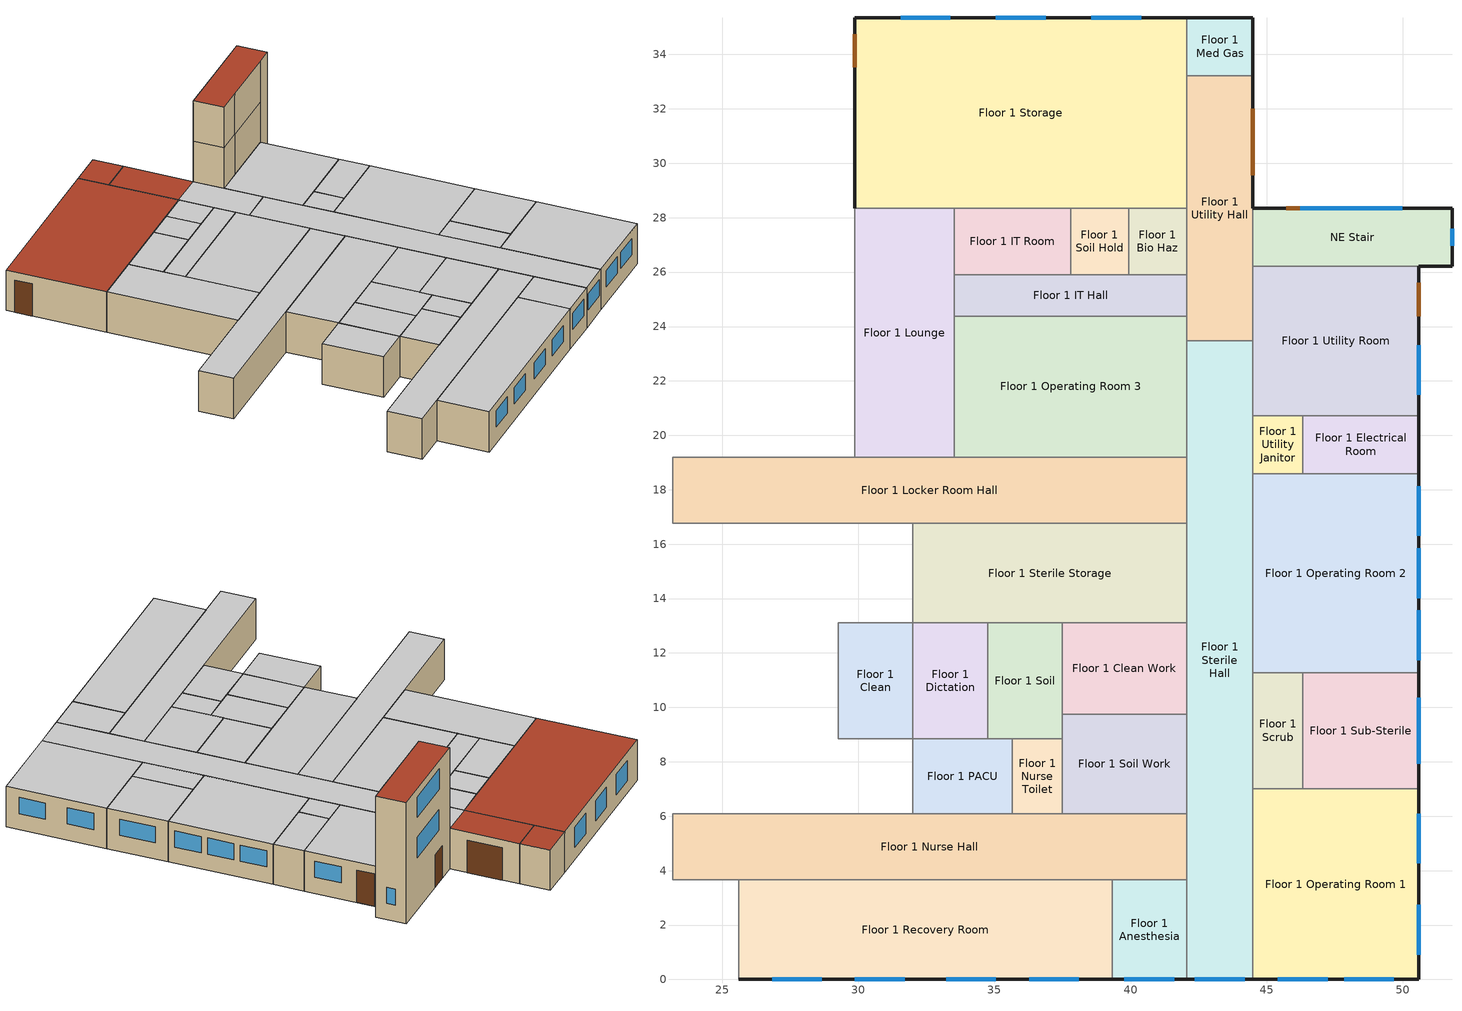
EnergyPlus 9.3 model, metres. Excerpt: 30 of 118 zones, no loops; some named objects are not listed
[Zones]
Floor 1 Sterile Storage
 floor ground (ext-slab): 42.06,16.76 42.06,13.11 32,13.11 32,16.76 z0
 wall adiabatic (int-walls): 42.06,16.76 32,16.76 32,13.11 42.06,13.11 42.06,16.76 z0:3.05
 ceiling adiabatic (INT-FLOOR-UNDERSIDE): 32,16.76 32,13.11 42.06,13.11 42.06,16.76 z3.05
Floor 1 Nurse Hall
 floor ground (ext-slab): 23.16,6.1 42.06,6.1 42.06,3.66 23.16,3.66 z0
 wall adiabatic (int-walls): 23.16,3.66 42.06,3.66 42.06,6.1 23.16,6.1 23.16,3.66 z0:3.05
 ceiling adiabatic (INT-FLOOR-UNDERSIDE): 23.16,6.1 23.16,3.66 42.06,3.66 42.06,6.1 z3.05
Floor 1 Soil Work
 floor ground (ext-slab): 42.06,9.75 42.06,6.1 37.49,6.1 37.49,9.75 z0
 wall adiabatic (int-walls): 42.06,9.75 37.49,9.75 37.49,6.1 42.06,6.1 42.06,9.75 z0:3.05
 ceiling adiabatic (INT-FLOOR-UNDERSIDE): 37.49,9.75 37.49,6.1 42.06,6.1 42.06,9.75 z3.05
Floor 1 Nurse Toilet
 floor ground (ext-slab): 35.66,6.1 35.66,8.84 37.49,8.84 37.49,6.1 z0
 wall adiabatic (int-walls): 37.49,6.1 37.49,8.84 35.66,8.84 35.66,6.1 37.49,6.1 z0:3.05
 ceiling adiabatic (INT-FLOOR-UNDERSIDE): 35.66,8.84 35.66,6.1 37.49,6.1 37.49,8.84 z3.05
NE Stair
 floor ground (ext-slab): 51.82,28.35 51.82,26.21 44.5,26.21 44.5,28.35 z0
 wall outside (Steel Frame Non-res Ext Wall): 50.6,26.21 51.82,26.21 51.82,28.35 44.5,28.35 z0:9.14
 wall to Floor 2 Exam 6 (int-walls): 44.5,28.35 44.5,26.21 z3.05:6.1
 wall to Floor 3 Mechanical (int-walls): 46.33,26.21 50.6,26.21 z6.1:9.14
 wall to Floor 2 Office Hall (int-walls): 44.5,26.21 46.33,26.21 z3.05:6.1
 wall to Floor 1 Utility Hall (int-walls): 44.5,28.35 44.5,26.21 z0:3.05
 wall to Floor 1 Utility Room (int-walls): 44.5,26.21 50.6,26.21 z0:3.05
 wall to Floor 3 Mechanical Hall (int-walls): 44.5,26.21 46.33,26.21 z6.1:9.14
 wall to Floor 2 Exam 5 (int-walls): 46.33,26.21 50.6,26.21 z3.05:6.1
 wall to Floor 3 Lounge (int-walls): 44.5,28.35 44.5,26.21 z6.1:9.14
 window (Window Non-res Fixed): 49.99,28.35 46.33,28.35 z3.96:5.49; 51.82,26.97 51.82,27.58 z1.22:2.44; 49.99,28.35 46.24,28.35 z7.01:8.53
 door (Swinging Door Non-res): 46.94,28.35 45.72,28.35 z0:2.44
 roof outside (IEAD Non-res Roof): 51.82,26.21 51.82,28.35 44.5,28.35 44.5,26.21 z9.14
Floor 1 Operating Room 2
 floor ground (ext-slab): 50.6,18.59 50.6,11.28 44.5,11.28 44.5,18.59 z0
 wall outside (Steel Frame Non-res Ext Wall): 50.6,11.28 50.6,18.59 z0:3.05
 wall adiabatic (int-walls): 50.6,18.59 44.5,18.59 44.5,11.28 50.6,11.28 z0:3.05
 window (Window Non-res Fixed): 50.6,16.31 50.6,18.14 / 50.6,11.73 50.6,13.56 / 50.6,14.02 50.6,15.85 z1.22:2.44
 ceiling adiabatic (INT-FLOOR-UNDERSIDE): 50.6,11.28 50.6,18.59 44.5,18.59 44.5,11.28 z3.05
Floor 1 Sub-Sterile
 floor ground (ext-slab): 46.33,7.01 46.33,11.28 50.6,11.28 50.6,7.01 z0
 wall outside (Steel Frame Non-res Ext Wall): 50.6,7.01 50.6,11.28 z0:3.05
 wall adiabatic (int-walls): 50.6,11.28 46.33,11.28 46.33,7.01 50.6,7.01 z0:3.05
 window (Window Non-res Fixed): 50.6,7.92 50.6,10.36 z1.22:2.44
 ceiling adiabatic (INT-FLOOR-UNDERSIDE): 46.33,11.28 46.33,7.01 50.6,7.01 50.6,11.28 z3.05
Floor 1 Lounge
 floor ground (ext-slab): 29.87,19.2 29.87,28.35 33.53,28.35 33.53,19.2 z0
 wall adiabatic (int-walls): 29.87,19.2 33.53,19.2 33.53,28.35 29.87,28.35 29.87,19.2 z0:3.05
 ceiling adiabatic (INT-FLOOR-UNDERSIDE): 33.53,28.35 29.87,28.35 29.87,19.2 33.53,19.2 z3.05
Floor 1 Storage
 floor ground (ext-slab): 29.87,35.36 42.06,35.36 42.06,28.35 29.87,28.35 z0
 wall outside (Steel Frame Non-res Ext Wall): 42.06,35.36 29.87,35.36 29.87,28.35 z0:3.05
 wall adiabatic (int-walls): 29.87,28.35 42.06,28.35 42.06,35.36 z0:3.05
 window (Window Non-res Fixed): 33.38,35.36 31.55,35.36 / 40.39,35.36 38.56,35.36 / 36.88,35.36 35.05,35.36 z0.91:2.44
 door (Swinging Door Non-res): 29.87,34.75 29.87,33.53 z0:2.44
 roof outside (IEAD Non-res Roof): 42.06,35.36 29.87,35.36 29.87,28.35 42.06,28.35 z3.05
Floor 1 Anesthesia
 floor ground (ext-slab): 42.06,3.66 42.06,0 39.32,0 39.32,3.66 z0
 wall outside (Steel Frame Non-res Ext Wall): 39.32,0 42.06,0 z0:3.05
 wall adiabatic (int-walls): 42.06,0 42.06,3.66 39.32,3.66 39.32,0 z0:3.05
 window (Window Non-res Fixed): 39.78,0 41.61,0 z1.22:2.44
 ceiling adiabatic (INT-FLOOR-UNDERSIDE): 39.32,0 42.06,0 42.06,3.66 39.32,3.66 z3.05
Floor 1 Scrub
 floor ground (ext-slab): 46.33,7.01 44.5,7.01 44.5,11.28 46.33,11.28 z0
 wall adiabatic (int-walls): 44.5,11.28 44.5,7.01 46.33,7.01 46.33,11.28 44.5,11.28 z0:3.05
 ceiling adiabatic (INT-FLOOR-UNDERSIDE): 44.5,7.01 46.33,7.01 46.33,11.28 44.5,11.28 z3.05
Floor 1 Utility Hall
 floor ground (ext-slab): 44.5,23.47 42.06,23.47 42.06,33.22 44.5,33.22 z0
 wall outside (Steel Frame Non-res Ext Wall): 44.5,28.35 44.5,33.22 z0:3.05
 wall adiabatic (int-walls): 44.5,33.22 42.06,33.22 42.06,23.47 44.5,23.47 44.5,26.21 z0:3.05
 door (Swinging Door Non-res): 44.5,29.57 44.5,32 z0:2.44
 ceiling adiabatic (INT-FLOOR-UNDERSIDE): 44.5,28.35 42.06,28.35 42.06,23.47 44.5,23.47 z3.05
 roof outside (IEAD Non-res Roof): 42.06,33.22 42.06,28.35 44.5,28.35 44.5,33.22 z3.05
Floor 1 Utility Room
 floor ground (ext-slab): 44.5,20.73 44.5,26.21 50.6,26.21 50.6,20.73 z0
 wall outside (Steel Frame Non-res Ext Wall): 50.6,20.73 50.6,26.21 z0:3.05
 wall adiabatic (int-walls): 44.5,26.21 44.5,23.47 44.5,20.73 50.6,20.73 z0:3.05
 window (Window Non-res Fixed): 50.6,21.49 50.6,23.32 z1.22:2.44
 door (Swinging Door Non-res): 50.6,24.38 50.6,25.6 z0:2.44
 ceiling adiabatic (INT-FLOOR-UNDERSIDE): 44.5,20.73 50.6,20.73 50.6,26.21 44.5,26.21 z3.05
Floor 1 Recovery Room
 floor ground (ext-slab): 39.32,0 25.6,0 25.6,3.66 39.32,3.66 z0
 wall outside (Steel Frame Non-res Ext Wall): 25.6,0 39.32,0 z0:3.05
 wall adiabatic (int-walls): 39.32,0 39.32,3.66 25.6,3.66 25.6,0 z0:3.05
 window (Window Non-res Fixed): 36.27,0 38.1,0 / 26.82,0 28.65,0 / 29.87,0 31.7,0 / 33.22,0 35.05,0 z1.22:2.44
 ceiling adiabatic (INT-FLOOR-UNDERSIDE): 25.6,0 39.32,0 39.32,3.66 25.6,3.66 z3.05
Floor 1 Operating Room 3
 floor ground (ext-slab): 42.06,24.38 42.06,19.2 33.53,19.2 33.53,24.38 z0
 wall adiabatic (int-walls): 42.06,19.2 42.06,23.47 42.06,24.38 33.53,24.38 33.53,19.2 42.06,19.2 z0:3.05
 ceiling adiabatic (INT-FLOOR-UNDERSIDE): 33.53,24.38 33.53,19.2 42.06,19.2 42.06,24.38 z3.05
Floor 1 PACU
 floor ground (ext-slab): 32,6.1 32,8.84 35.66,8.84 35.66,6.1 z0
 wall adiabatic (int-walls): 35.66,8.84 32,8.84 32,6.1 35.66,6.1 35.66,8.84 z0:3.05
 ceiling adiabatic (INT-FLOOR-UNDERSIDE): 32,8.84 32,6.1 35.66,6.1 35.66,8.84 z3.05
Floor 1 IT Room
 floor ground (ext-slab): 37.8,25.91 33.53,25.91 33.53,28.35 37.8,28.35 z0
 wall adiabatic (int-walls): 33.53,25.91 37.8,25.91 37.8,28.35 33.53,28.35 33.53,25.91 z0:3.05
 ceiling adiabatic (INT-FLOOR-UNDERSIDE): 33.53,25.91 37.8,25.91 37.8,28.35 33.53,28.35 z3.05
Floor 1 Electrical Room
 floor ground (ext-slab): 50.6,20.73 50.6,18.59 46.33,18.59 46.33,20.73 z0
 wall outside (Steel Frame Non-res Ext Wall): 50.6,18.59 50.6,20.73 z0:3.05
 wall adiabatic (int-walls): 50.6,20.73 46.33,20.73 46.33,18.59 50.6,18.59 z0:3.05
 ceiling adiabatic (INT-FLOOR-UNDERSIDE): 50.6,18.59 50.6,20.73 46.33,20.73 46.33,18.59 z3.05
Floor 1 Utility Janitor
 floor ground (ext-slab): 46.33,18.59 44.5,18.59 44.5,20.73 46.33,20.73 z0
 wall adiabatic (int-walls): 46.33,18.59 46.33,20.73 44.5,20.73 44.5,18.59 46.33,18.59 z0:3.05
 ceiling adiabatic (INT-FLOOR-UNDERSIDE): 44.5,18.59 46.33,18.59 46.33,20.73 44.5,20.73 z3.05
Floor 1 Sterile Hall
 floor ground (ext-slab): 42.06,23.47 44.5,23.47 44.5,0 42.06,0 z0
 wall outside (Steel Frame Non-res Ext Wall): 42.06,0 44.5,0 z0:3.05
 wall adiabatic (int-walls): 44.5,0 44.5,23.47 42.06,23.47 42.06,0 z0:3.05
 window (Window Non-res Fixed): 42.37,0 44.2,0 z1.22:2.44
 ceiling adiabatic (INT-FLOOR-UNDERSIDE): 44.5,0 44.5,23.47 42.06,23.47 42.06,0 z3.05
Floor 1 Bio Haz
 floor ground (ext-slab): 42.06,28.35 42.06,25.91 39.93,25.91 39.93,28.35 z0
 wall adiabatic (int-walls): 42.06,25.91 42.06,28.35 39.93,28.35 39.93,25.91 42.06,25.91 z0:3.05
 ceiling adiabatic (INT-FLOOR-UNDERSIDE): 42.06,25.91 42.06,28.35 39.93,28.35 39.93,25.91 z3.05
Floor 1 Locker Room Hall
 floor ground (ext-slab): 23.16,16.76 23.16,19.2 42.06,19.2 42.06,16.76 z0
 wall adiabatic (int-walls): 42.06,16.76 42.06,19.2 23.16,19.2 23.16,16.76 42.06,16.76 z0:3.05
 ceiling adiabatic (INT-FLOOR-UNDERSIDE): 23.16,19.2 23.16,16.76 42.06,16.76 42.06,19.2 z3.05
Floor 1 IT Hall
 floor ground (ext-slab): 33.53,24.38 33.53,25.91 42.06,25.91 42.06,24.38 z0
 wall adiabatic (int-walls): 42.06,25.91 33.53,25.91 33.53,24.38 42.06,24.38 42.06,25.91 z0:3.05
 ceiling adiabatic (INT-FLOOR-UNDERSIDE): 33.53,24.38 42.06,24.38 42.06,25.91 33.53,25.91 z3.05
Floor 1 Soil Hold
 floor ground (ext-slab): 39.93,28.35 39.93,25.91 37.8,25.91 37.8,28.35 z0
 wall adiabatic (int-walls): 37.8,28.35 37.8,25.91 39.93,25.91 39.93,28.35 37.8,28.35 z0:3.05
 ceiling adiabatic (INT-FLOOR-UNDERSIDE): 39.93,25.91 39.93,28.35 37.8,28.35 37.8,25.91 z3.05
Floor 1 Soil
 floor ground (ext-slab): 37.49,8.84 34.75,8.84 34.75,13.11 37.49,13.11 z0
 wall adiabatic (int-walls): 37.49,13.11 34.75,13.11 34.75,8.84 37.49,8.84 37.49,13.11 z0:3.05
 ceiling adiabatic (INT-FLOOR-UNDERSIDE): 34.75,13.11 34.75,8.84 37.49,8.84 37.49,13.11 z3.05
Floor 1 Clean
 floor ground (ext-slab): 32,8.84 29.26,8.84 29.26,13.11 32,13.11 z0
 wall adiabatic (int-walls): 29.26,13.11 29.26,8.84 32,8.84 32,13.11 29.26,13.11 z0:3.05
 ceiling adiabatic (INT-FLOOR-UNDERSIDE): 32,8.84 32,13.11 29.26,13.11 29.26,8.84 z3.05
Floor 1 Clean Work
 floor ground (ext-slab): 37.49,9.75 37.49,13.11 42.06,13.11 42.06,9.75 z0
 wall adiabatic (int-walls): 37.49,13.11 37.49,9.75 42.06,9.75 42.06,13.11 37.49,13.11 z0:3.05
 ceiling adiabatic (INT-FLOOR-UNDERSIDE): 42.06,13.11 37.49,13.11 37.49,9.75 42.06,9.75 z3.05
Floor 1 Dictation
 floor ground (ext-slab): 34.75,13.11 34.75,8.84 32,8.84 32,13.11 z0
 wall adiabatic (int-walls): 34.75,8.84 34.75,13.11 32,13.11 32,8.84 34.75,8.84 z0:3.05
 ceiling adiabatic (INT-FLOOR-UNDERSIDE): 34.75,8.84 34.75,13.11 32,13.11 32,8.84 z3.05
Floor 1 Operating Room 1
 floor ground (ext-slab): 50.6,7.01 50.6,0 44.5,0 44.5,7.01 z0
 wall outside (Steel Frame Non-res Ext Wall): 44.5,0 50.6,0 50.6,7.01 z0:3.05
 wall adiabatic (int-walls): 50.6,7.01 44.5,7.01 44.5,0 z0:3.05
 window (Window Non-res Fixed): 45.42,0 47.24,0 / 50.6,0.91 50.6,2.74 / 47.85,0 49.68,0 / 50.6,4.27 50.6,6.1 z1.22:2.44
 ceiling adiabatic (INT-FLOOR-UNDERSIDE): 44.5,0 50.6,0 50.6,7.01 44.5,7.01 z3.05
Floor 1 Med Gas
 floor ground (ext-slab): 42.06,33.22 42.06,35.36 44.5,35.36 44.5,33.22 z0
 wall outside (Steel Frame Non-res Ext Wall): 44.5,33.22 44.5,35.36 42.06,35.36 z0:3.05
 wall adiabatic (int-walls): 42.06,35.36 42.06,33.22 44.5,33.22 z0:3.05
 roof outside (IEAD Non-res Roof): 42.06,35.36 42.06,33.22 44.5,33.22 44.5,35.36 z3.05
[Building]
Ref Bldg OutPatient Post1980_v1.3_5.0: North Axis {deg}=0; Terrain=City; Loads Convergence Tolerance Value {W}=0.04; Temperature Convergence Tolerance Value {deltaC}=0.2; Solar Distribution=FullInteriorAndExterior; Maximum Number of Warmup Days=25; Minimum Number of Warmup Days=6
[Site:Location]
USA TX-HOUSTON: Latitude {deg}=29.97; Longitude {deg}=-95.37; Time Zone {hr}=-6; Elevation {m}=33
[SizingPeriod:DesignDay] Day of Month=21; Humidity Condition Type=Wetbulb; Barometric Pressure {Pa}=100929; Rain Indicator=No; Snow Indicator=No; Daylight Saving Time Indicator=No; Solar Model Indicator=ASHRAEClearSky
Name | Month | Day Type | Maximum Dry-Bulb Temperature {C} | Daily Dry-Bulb Temperature Range {deltaC} | Wetbulb or DewPoint at Maximum Dry-Bulb {C} | Wind Speed {m/s} | Wind Direction {deg} | Sky Clearness
HOUSTON Ann Htg 99.6% Condns DB | 1 | WinterDesignDay | -2.4 | 0 | -2.4 | 2.7 | 0 | 0
HOUSTON Ann Clg .4% Condns WB=>MDB | 7 | SummerDesignDay | 32 | 10.6 | 26.7 | 3.7 | 170 | 1
[Site:WaterMainsTemperature]
Calculation Method=CORRELATION; Annual Average Outdoor Air Temperature {C}=19.99; Maximum Difference In Monthly Average Outdoor Air Temperatures {deltaC}=17.1
[Site:GroundTemperature:BuildingSurface]
20.541, 20.346, 20.801, 22.127, 22.752, 22.868, 22.937, 22.96, 22.981, 22.822, 21.631, 20.645
[Construction]
Steel Frame Non-res Ext Wall: Wood Siding, Steel Frame NonRes Wall Insulation, 1/2IN Gypsum
IEAD Non-res Roof: Roof Membrane, IEAD NonRes Roof Insulation, Metal Decking
ext-slab: HW CONCRETE, CP02 CARPET PAD
int-walls: 1/2IN Gypsum, 1/2IN Gypsum
INT-FLOOR-UNDERSIDE: CP02 CARPET PAD, MAT-CC05 4 HW CONCRETE
Window Non-res Fixed: NonRes Fixed Assembly Window
Swinging Door Non-res: Opaque Door panel NonRes
InteriorFurnishings: Std Wood 6inch
[Material] Thermal Absorptance=0.9
Name | Roughness | Thickness {m} | Conductivity {W/m-K} | Density {kg/m3} | Specific Heat {J/kg-K} | Solar Absorptance | Visible Absorptance
Steel Frame NonRes Wall Insulation | MediumRough | 0.0418527 | 0.049 | 265 | 836.8 | 0.7 | 0.7
IEAD NonRes Roof Insulation | MediumRough | 0.118437 | 0.049 | 265 | 836.8 | 0.7 | 0.7
Std Wood 6inch | MediumSmooth | 0.15 | 0.12 | 540 | 1210 | 0.7 | 0.7
Wood Siding | MediumSmooth | 0.01 | 0.11 | 544.62 | 1210 | 0.78 | 0.78
1/2IN Gypsum | Smooth | 0.0127 | 0.16 | 784.9 | 830 | 0.92 | 0.92
HW CONCRETE | Rough | 0.2032 | 1.311 | 2240 | 836.8 | 0.7 | 0.7
Roof Membrane | VeryRough | 0.0095 | 0.16 | 1121.29 | 1460 | 0.7 | 0.7
Metal Decking | MediumSmooth | 0.0015 | 45.006 | 7680 | 418.4 | 0.7 | 0.3
MAT-CC05 4 HW CONCRETE | Rough | 0.1016 | 1.311 | 2240 | 836.8 | 0.7 | 0.7
[WindowMaterial:SimpleGlazingSystem]
NonRes Fixed Assembly Window: U-Factor {W/m2-K}=6.92716; Solar Heat Gain Coefficient=0.25
[Material:NoMass] Thermal Absorptance=0.9; Solar Absorptance=0.7
Name | Roughness | Thermal Resistance {m2-K/W} | Visible Absorptance
Opaque Door panel NonRes | MediumRough | 0.101897 | 0.7
CP02 CARPET PAD | VeryRough | 0.2165 | 0.8
[Zone] Type=1; Multiplier=1; Floor Area {m2}=autocalculate; Part of Total Floor Area=Yes
Floor 1 Anesthesia; Floor 1 Bio Haz; Floor 1 Clean; Floor 1 Clean Work; Floor 1 Dictation; Floor 1 Electrical Room; Floor 1 IT Hall; Floor 1 IT Room; Floor 1 Locker Room Hall; Floor 1 Lounge; Floor 1 Med Gas; Floor 1 Nurse Hall; Floor 1 Nurse Toilet; Floor 1 Operating Room 1; Floor 1 Operating Room 2; Floor 1 Operating Room 3; Floor 1 PACU; Floor 1 Recovery Room; Floor 1 Scrub; Floor 1 Soil; Floor 1 Soil Hold; Floor 1 Soil Work; Floor 1 Sterile Hall; Floor 1 Sterile Storage; Floor 1 Storage; Floor 1 Sub-Sterile; Floor 1 Utility Hall; Floor 1 Utility Janitor; Floor 1 Utility Room; NE Stair
[People] Number of People Schedule=BLDG_OCC_SCH; Number of People Calculation Method=Area/person; Fraction Radiant=0.3; Sensible Heat Fraction=AUTOCALCULATE; Activity Level Schedule=ACTIVITY_SCH; Enable ASHRAE 55 Comfort Warnings=No; Mean Radiant Temperature Calculation Type=ZoneAveraged; Work Efficiency Schedule=WORK_EFF_SCH; Clothing Insulation Calculation Method=ClothingInsulationSchedule; Clothing Insulation Schedule=CLOTHING_SCH; Air Velocity Schedule=AIR_VELO_SCH; Thermal Comfort Model 1 Type=FANGER
Name | Zone or ZoneList | Zone Floor Area per Person {m2/person}
Floor 1 Clean People | Floor 1 Clean | 5
Floor 1 Clean Work People | Floor 1 Clean Work | 5
Floor 1 Dictation People | Floor 1 Dictation | 20
Floor 1 IT Room People | Floor 1 IT Room | 20
Floor 1 Lounge People | Floor 1 Lounge | 6.67
Floor 1 Operating Room 1 People | Floor 1 Operating Room 1 | 5
Floor 1 Operating Room 2 People | Floor 1 Operating Room 2 | 5
Floor 1 Operating Room 3 People | Floor 1 Operating Room 3 | 5
Floor 1 PACU People | Floor 1 PACU | 5
Floor 1 Recovery Room People | Floor 1 Recovery Room | 5
Floor 1 Soil Hold People | Floor 1 Soil Hold | 5
Floor 1 Soil People | Floor 1 Soil | 5
Floor 1 Soil Work People | Floor 1 Soil Work | 5
[Lights] Schedule=BLDG_LIGHT_SCH; Design Level Calculation Method=Watts/Area; Return Air Fraction=0; Fraction Radiant=0.7; Fraction Visible=0.2; Fraction Replaceable=1; Return Air Fraction Calculated from Plenum Temperature=No
Name | Zone or ZoneList | Watts per Zone Floor Area {W/m2}
Floor 1 Anesthesia_Lights | Floor 1 Anesthesia | 22.6
Floor 1 Bio Haz_Lights | Floor 1 Bio Haz | 10.8
Floor 1 Clean Work_Lights | Floor 1 Clean Work | 14
Floor 1 Clean_Lights | Floor 1 Clean | 14
Floor 1 Dictation_Lights | Floor 1 Dictation | 19.4
Floor 1 Electrical Room_Lights | Floor 1 Electrical Room | 7.53
Floor 1 IT Hall_Lights | Floor 1 IT Hall | 8.61
Floor 1 IT Room_Lights | Floor 1 IT Room | 19.4
Floor 1 Locker Room Hall_Lights | Floor 1 Locker Room Hall | 8.61
Floor 1 Lounge_Lights | Floor 1 Lounge | 9.68
Floor 1 Med Gas_Lights | Floor 1 Med Gas | 10.8
Floor 1 Nurse Hall_Lights | Floor 1 Nurse Hall | 8.61
Floor 1 Nurse Toilet_Lights | Floor 1 Nurse Toilet | 8.61
Floor 1 Operating Room 1_Lights | Floor 1 Operating Room 1 | 75.3
Floor 1 Operating Room 2_Lights | Floor 1 Operating Room 2 | 75.3
Floor 1 Operating Room 3_Lights | Floor 1 Operating Room 3 | 75.3
Floor 1 PACU_Lights | Floor 1 PACU | 24.7
Floor 1 Recovery Room_Lights | Floor 1 Recovery Room | 24.7
Floor 1 Scrub_Lights | Floor 1 Scrub | 8.61
Floor 1 Soil Hold_Lights | Floor 1 Soil Hold | 9.68
Floor 1 Soil Work_Lights | Floor 1 Soil Work | 9.68
Floor 1 Soil_Lights | Floor 1 Soil | 9.68
Floor 1 Sterile Hall_Lights | Floor 1 Sterile Hall | 8.61
Floor 1 Sterile Storage_Lights | Floor 1 Sterile Storage | 10.8
Floor 1 Storage_Lights | Floor 1 Storage | 10.8
Floor 1 Sub-Sterile_Lights | Floor 1 Sub-Sterile | 8.61
Floor 1 Utility Hall_Lights | Floor 1 Utility Hall | 8.61
Floor 1 Utility Janitor_Lights | Floor 1 Utility Janitor | 10.8
Floor 1 Utility Room_Lights | Floor 1 Utility Room | 10.8
NE Stair_Lights | NE Stair | 8.61
[ElectricEquipment] Fraction Latent=0
Name | Zone or ZoneList | Schedule | Design Level Calculation Method | Watts per Zone Floor Area {W/m2} | Fraction Radiant | Fraction Lost | Design Level {W}
Floor 1 Anesthesia_PlugMisc_Equip | Floor 1 Anesthesia | BLDG_EQUIP_SCH | Watts/Area | 21.53 | 0.5 | 0
Floor 1 Bio Haz_PlugMisc_Equip | Floor 1 Bio Haz | BLDG_EQUIP_SCH | Watts/Area | 1.08 | 0.5 | 0
Floor 1 Clean Work_PlugMisc_Equip | Floor 1 Clean Work | BLDG_EQUIP_SCH | Watts/Area | 21.53 | 0.5 | 0
Floor 1 Clean_PlugMisc_Equip | Floor 1 Clean | BLDG_EQUIP_SCH | Watts/Area | 21.53 | 0.5 | 0
Floor 1 Dictation_PlugMisc_Equip | Floor 1 Dictation | BLDG_EQUIP_SCH | Watts/Area | 11.84 | 0.5 | 0
Floor 1 Electrical Room_PlugMisc_Equip | Floor 1 Electrical Room | BLDG_EQUIP_SCH | Watts/Area | 53.82 | 0.3 | 0.7
Floor 1 IT Hall_PlugMisc_Equip | Floor 1 IT Hall | BLDG_EQUIP_SCH | Watts/Area | 4.31 | 0.5 | 0
Floor 1 IT Room_PlugMisc_Equip | Floor 1 IT Room | BLDG_EQUIP_SCH | Watts/Area | 11.84 | 0.5 | 0
Floor 1 Locker Room Hall_PlugMisc_Equip | Floor 1 Locker Room Hall | BLDG_EQUIP_SCH | Watts/Area | 4.31 | 0.5 | 0
Floor 1 Lounge_PlugMisc_Equip | Floor 1 Lounge | BLDG_EQUIP_SCH | Watts/Area | 32.29 | 0.5 | 0
Floor 1 Med Gas_PlugMisc_Equip | Floor 1 Med Gas | BLDG_EQUIP_SCH | Watts/Area | 1.08 | 0.5 | 0
Floor 1 Nurse Hall_PlugMisc_Equip | Floor 1 Nurse Hall | BLDG_EQUIP_SCH | Watts/Area | 4.31 | 0.5 | 0
Floor 1 Nurse Toilet_PlugMisc_Equip | Floor 1 Nurse Toilet | BLDG_EQUIP_SCH | Watts/Area | 4.31 | 0.3 | 0.7
Floor 1 Nurse Toilet_ZoneExhaustFans | Floor 1 Nurse Toilet | AHU-1_Fan_Sch | EquipmentLevel |  | 0 | 1 | 15.7101
Floor 1 Operating Room 1_PlugMisc_Equip | Floor 1 Operating Room 1 | BLDG_EQUIP_SCH | Watts/Area | 43.06 | 0.5 | 0
Floor 1 Operating Room 2_PlugMisc_Equip | Floor 1 Operating Room 2 | BLDG_EQUIP_SCH | Watts/Area | 43.06 | 0.5 | 0
Floor 1 Operating Room 3_PlugMisc_Equip | Floor 1 Operating Room 3 | BLDG_EQUIP_SCH | Watts/Area | 43.06 | 0.5 | 0
Floor 1 PACU_PlugMisc_Equip | Floor 1 PACU | BLDG_EQUIP_SCH | Watts/Area | 32.29 | 0.5 | 0
Floor 1 Recovery Room_PlugMisc_Equip | Floor 1 Recovery Room | BLDG_EQUIP_SCH | Watts/Area | 32.29 | 0.5 | 0
Floor 1 Scrub_PlugMisc_Equip | Floor 1 Scrub | BLDG_EQUIP_SCH | Watts/Area | 4.31 | 0.5 | 0
Floor 1 Soil Hold_PlugMisc_Equip | Floor 1 Soil Hold | BLDG_EQUIP_SCH | Watts/Area | 21.53 | 0.5 | 0
Floor 1 Soil Work_PlugMisc_Equip | Floor 1 Soil Work | BLDG_EQUIP_SCH | Watts/Area | 21.53 | 0.5 | 0
Floor 1 Soil_PlugMisc_Equip | Floor 1 Soil | BLDG_EQUIP_SCH | Watts/Area | 21.53 | 0.5 | 0
Floor 1 Sterile Hall_PlugMisc_Equip | Floor 1 Sterile Hall | BLDG_EQUIP_SCH | Watts/Area | 4.31 | 0.5 | 0
Floor 1 Sterile Storage_PlugMisc_Equip | Floor 1 Sterile Storage | BLDG_EQUIP_SCH | Watts/Area | 1.08 | 0.5 | 0
Floor 1 Sub-Sterile_PlugMisc_Equip | Floor 1 Sub-Sterile | BLDG_EQUIP_SCH | Watts/Area | 4.31 | 0.5 | 0
Floor 1 Utility Hall_PlugMisc_Equip | Floor 1 Utility Hall | BLDG_EQUIP_SCH | Watts/Area | 4.31 | 0.5 | 0
Floor 1 Utility Room_PlugMisc_Equip | Floor 1 Utility Room | BLDG_EQUIP_SCH | Watts/Area | 1.08 | 0.3 | 0.7
[GasEquipment] Schedule=BLDG_EQUIP_SCH; Design Level Calculation Method=Watts/Area; Power per Zone Floor Area {W/m2}=75.3; Fraction Latent=0; Fraction Radiant=0; Fraction Lost=0.5
Name | Zone or ZoneList
Floor 1 Operating Room 1_GasMisc_Equip | Floor 1 Operating Room 1
Floor 1 Operating Room 2_GasMisc_Equip | Floor 1 Operating Room 2
Floor 1 Operating Room 3_GasMisc_Equip | Floor 1 Operating Room 3
[Exterior:Lights]
Exterior Facade Lighting: Schedule=ALWAYS_ON; Design Level {W}=16951; Control Option=AstronomicalClock
[ZoneInfiltration:DesignFlowRate] Schedule=INFIL_SCH; Constant Term Coefficient=1; Temperature Term Coefficient=0; Velocity Term Coefficient=0; Velocity Squared Term Coefficient=0
Name | Zone or ZoneList | Design Flow Rate Calculation Method | Flow per Exterior Surface Area {m3/s-m2} | Air Changes per Hour {1/hr}
Floor 1 Anesthesia_Infiltration | Floor 1 Anesthesia | Flow/ExteriorWallArea | 0.001133
Floor 1 Electrical Room_Infiltration | Floor 1 Electrical Room | Flow/ExteriorWallArea | 0.001133
Floor 1 Med Gas_Infiltration | Floor 1 Med Gas | Flow/ExteriorWallArea | 0.001133
Floor 1 Operating Room 1_Infiltration | Floor 1 Operating Room 1 | Flow/ExteriorWallArea | 0.001133
Floor 1 Operating Room 2_Infiltration | Floor 1 Operating Room 2 | Flow/ExteriorWallArea | 0.001133
Floor 1 Recovery Room_Infiltration | Floor 1 Recovery Room | Flow/ExteriorWallArea | 0.001133
Floor 1 Storage_Infiltration | Floor 1 Storage | Flow/ExteriorWallArea | 0.001133
Floor 1 Sub-Sterile_Infiltration | Floor 1 Sub-Sterile | Flow/ExteriorWallArea | 0.001133
Floor 1 Utility Hall_Infiltration | Floor 1 Utility Hall | Flow/ExteriorWallArea | 0.001133
Floor 1 Utility Room_Infiltration | Floor 1 Utility Room | Flow/ExteriorWallArea | 0.001133
NE Stair_Infiltration | NE Stair | AirChanges/Hour |  | 1
[InternalMass] Construction=InteriorFurnishings
Name | Zone or ZoneList | Surface Area {m2}
Floor 1 Anesthesia Internal Mass | Floor 1 Anesthesia | 20.0671
Floor 1 Bio Haz Internal Mass | Floor 1 Bio Haz | 10.4051
Floor 1 Clean Internal Mass | Floor 1 Clean | 23.4116
Floor 1 Clean Work Internal Mass | Floor 1 Clean Work | 30.658
Floor 1 Dictation Internal Mass | Floor 1 Dictation | 23.4116
Floor 1 Electrical Room Internal Mass | Floor 1 Electrical Room | 18.209
Floor 1 IT Hall Internal Mass | Floor 1 IT Hall | 26.0129
Floor 1 IT Room Internal Mass | Floor 1 IT Room | 20.8103
Floor 1 Locker Room Hall Internal Mass | Floor 1 Locker Room Hall | 92.1598
Floor 1 Lounge Internal Mass | Floor 1 Lounge | 66.8902
Floor 1 Med Gas Internal Mass | Floor 1 Med Gas | 10.4051
Floor 1 Nurse Hall Internal Mass | Floor 1 Nurse Hall | 92.1598
Floor 1 Nurse Toilet Internal Mass | Floor 1 Nurse Toilet | 10.0335
Floor 1 Operating Room 1 Internal Mass | Floor 1 Operating Room 1 | 85.4708
Floor 1 Operating Room 2 Internal Mass | Floor 1 Operating Room 2 | 89.1869
Floor 1 Operating Room 3 Internal Mass | Floor 1 Operating Room 3 | 88.4437
Floor 1 PACU Internal Mass | Floor 1 PACU | 20.0671
Floor 1 Recovery Room Internal Mass | Floor 1 Recovery Room | 100.3353
Floor 1 Scrub Internal Mass | Floor 1 Scrub | 15.6077
Floor 1 Soil Hold Internal Mass | Floor 1 Soil Hold | 10.4051
Floor 1 Soil Internal Mass | Floor 1 Soil | 23.4116
Floor 1 Soil Work Internal Mass | Floor 1 Soil Work | 33.4451
Floor 1 Sterile Hall Internal Mass | Floor 1 Sterile Hall | 114.4565
Floor 1 Sterile Storage Internal Mass | Floor 1 Sterile Storage | 73.5792
Floor 1 Storage Internal Mass | Floor 1 Storage | 170.9416
Floor 1 Sub-Sterile Internal Mass | Floor 1 Sub-Sterile | 36.418
Floor 1 Utility Hall Internal Mass | Floor 1 Utility Hall | 47.5664
Floor 1 Utility Janitor Internal Mass | Floor 1 Utility Janitor | 7.8039
Floor 1 Utility Room Internal Mass | Floor 1 Utility Room | 66.8902
NE Stair Internal Mass | NE Stair | 31.2154
[ZoneMixing] Schedule=AHU-1_Fan_Sch; Delta Temperature {deltaC}=0
Name | Zone | Design Flow Rate Calculation Method | Flow Rate per Zone Floor Area {m3/s-m2} | Source Zone | Design Flow Rate {m3/s}
Floor 1 Electrical Room Transfer Air | Floor 1 Electrical Room | Flow/Area | 0.00025 | Floor 1 Lobby Hall
Floor 1 Elevator Pump Room Transfer Air | Floor 1 Elevator Pump Room | Flow/Area | 0.00025 | Floor 1 IT Hall
Floor 1 Nurse Toilet Transfer Air | Floor 1 Nurse Toilet | Flow/Zone |  | Floor 1 Nurse Hall | 0.04248
Floor 1 Storage Transfer Air | Floor 1 Storage | Flow/Area | 0.00075 | Floor 1 Step Down
Floor 1 Utility Janitor Transfer Air | Floor 1 Utility Janitor | Flow/Area | 0.00075 | Floor 1 Utility Hall
Floor 1 Utility Room Transfer Air | Floor 1 Utility Room | Flow/Area | 0.00075 | Floor 1 Utility Hall
NE Stair Transfer Air | NE Stair | Flow/Area | 0.00025 | Floor 1 Cafe
SW Stair Transfer Air | SW Stair | Flow/Area | 0.00025 | Floor 1 PACU
[EnergyManagementSystem:Program]
Report_Occupants: Set Total_Occupants = 0.0; Set Total_Occupants = Total_Occupants + FLOOR_1_CAFE_O; Set Total_Occupants = Total_Occupants + FLOOR_1_CLEAN_O; Set Total_Occupants = Total_Occupants + FLOOR_1_CLEAN_WORK_O; Set Total_Occupants = Total_Occupants + FLOOR_1_DICTATION_O; Set Total_Occupants = Total_Occupants + FLOOR_1_DRESSING_ROOM_O; Set Total_Occupants = Total_Occupants + FLOOR_1_HUMID_O; Set Total_Occupants = Total_Occupants + FLOOR_1_IT_ROOM_O; Set Total_Occupants = Total_Occupants + FLOOR_1_LOBBY_O; Set Total_Occupants = Total_Occupants + FLOOR_1_LOCKER_ROOM_O; Set Total_Occupants = Total_Occupants + FLOOR_1_LOUNGE_O; Set Total_Occupants = Total_Occupants + FLOOR_1_MRI_CONTROL_ROOM_O; Set Total_Occupants = Total_Occupants + FLOOR_1_MRI_ROOM_O; Set Total_Occupants = Total_Occupants + FLOOR_1_NOURISHMENT_O; Set Total_Occupants = Total_Occupants + FLOOR_1_NURSE_STATION_O; Set Total_Occupants = Total_Occupants + FLOOR_1_OFFICE_O; Set Total_Occupants = Total_Occupants + FLOOR_1_OPERATING_ROOM_1_O; Set Total_Occupants = Total_Occupants + FLOOR_1_OPERATING_ROOM_2_O; Set Total_Occupants = Total_Occupants + FLOOR_1_OPERATING_ROOM_3_O; Set Total_Occupants = Total_Occupants + FLOOR_1_PACU_O; Set Total_Occupants = Total_Occupants + FLOOR_1_PRE_OP_ROOM_1_O; Set Total_Occupants = Total_Occupants + FLOOR_1_PRE_OP_ROOM_2_O; Set Total_Occupants = Total_Occupants + FLOOR_1_PROCEDURE_ROOM_O; Set Total_Occupants = Total_Occupants + FLOOR_1_RECEPTION_O; Set Total_Occupants = Total_Occupants + FLOOR_1_RECOVERY_ROOM_O; Set Total_Occupants = Total_Occupants + FLOOR_1_SCHEDULING_O; Set Total_Occupants = Total_Occupants + FLOOR_1_SOIL_O; Set Total_Occupants = Total_Occupants + FLOOR_1_SOIL_HOLD_O; Set Total_Occupants = Total_Occupants + FLOOR_1_SOIL_WORK_O; Set Total_Occupants = Total_Occupants + FLOOR_1_STEP_DOWN_O; Set Total_Occupants = Total_Occupants + FLOOR_2_CONFERENCE_O; Set Total_Occupants = Total_Occupants + FLOOR_2_DICTATION_O; Set Total_Occupants = Total_Occupants + FLOOR_2_EXAM_1_O; Set Total_Occupants = Total_Occupants + FLOOR_2_EXAM_2_O; Set Total_Occupants = Total_Occupants + FLOOR_2_EXAM_3_O; Set Total_Occupants = Total_Occupants + FLOOR_2_EXAM_4_O; Set Total_Occupants = Total_Occupants + FLOOR_2_EXAM_5_O; Set Total_Occupants = Total_Occupants + FLOOR_2_EXAM_6_O; Set Total_Occupants = Total_Occupants + FLOOR_2_EXAM_7_O; Set Total_Occupants = Total_Occupants + FLOOR_2_EXAM_8_O; Set Total_Occupants = Total_Occupants + FLOOR_2_EXAM_9_O; Set Total_Occupants = Total_Occupants + FLOOR_2_LOUNGE_O; Set Total_Occupants = Total_Occupants + FLOOR_2_NURSE_STATION_1_O; Set Total_Occupants = Total_Occupants + FLOOR_2_NURSE_STATION_2_O; Set Total_Occupants = Total_Occupants + FLOOR_2_OFFICE_O; Set Total_Occupants = Total_Occupants + FLOOR_2_RECEPTION_O; Set Total_Occupants = Total_Occupants + FLOOR_2_SCHEDULING_1_O; Set Total_Occupants = Total_Occupants + FLOOR_2_SCHEDULING_2_O; Set Total_Occupants = Total_Occupants + FLOOR_2_WORK_O; Set Total_Occupants = Total_Occupants + FLOOR_2_X_RAY_O; Set Total_Occupants = Total_Occupants + FLOOR_3_DRESSING_ROOM_O; Set Total_Occupants = Total_Occupants + FLOOR_3_HUMID_O; Set Total_Occupants = Total_Occupants + FLOOR_3_LOCKER_O; Set Total_Occupants = Total_Occupants + FLOOR_3_LOUNGE_O; Set Total_Occupants = Total_Occupants + FLOOR_3_OFFICE_O; Set Total_Occupants = Total_Occupants + FLOOR_3_PHYSICAL_THERAPY_1_O; Set Total_Occupants = Total_Occupants + FLOOR_3_PHYSICAL_THERAPY_2_O; Set Total_Occupants = Total_Occupants + FLOOR_3_TREATMENT_O; Set Total_Occupants = Total_Occupants + FLOOR_3_WORK_O
[Schedule:Compact]
ALWAYS_ON: Through: 12/31, For: AllDays, Until: 24:00, 1
BLDG_EQUIP_SCH: Through: 12/31, For: Weekdays SummerDesignDay, Until: 04:00, 0.3, Until: 06:00, 0.5, Until: 18:00, 1, Until: 20:00, 0.5, Until: 24:00, 0.3, For: Saturday, Until: 07:00, 0.3, Until: 09:00, 0.5, Until: 15:00, 0.8, Until: 20:00, 0.5, Until: 24:00, 0.3, For: AllOtherDays, Until: 08:00, 0.3, Until: 17:00, 0.5, Until: 24:00, 0.3
BLDG_LIGHT_SCH: Through: 12/31, For: Weekdays SummerDesignDay, Until: 04:00, 0.1, Until: 06:00, 0.3, Until: 07:00, 0.6, Until: 18:00, 0.9, Until: 20:00, 0.6, Until: 22:00, 0.3, Until: 24:00, 0.1, For: Saturday, Until: 07:00, 0.1, Until: 09:00, 0.3, Until: 15:00, 0.4, Until: 20:00, 0.3, Until: 24:00, 0.1, For: AllOtherDays, Until: 08:00, 0.05, Until: 17:00, 0.1, Until: 24:00, 0.05
BLDG_OCC_SCH: Through: 12/31, For: Weekdays SummerDesignDay, Until: 04:00, 0.05, Until: 06:00, 0.2, Until: 07:00, 0.5, Until: 18:00, 0.9, Until: 20:00, 0.5, Until: 22:00, 0.2, Until: 24:00, 0.05, For: Saturday, Until: 07:00, 0.05, Until: 09:00, 0.2, Until: 15:00, 0.3, Until: 20:00, 0.2, Until: 24:00, 0.05, For: AllOtherDays, Until: 08:00, 0, Until: 17:00, 0.05, Until: 24:00, 0
CLOTHING_SCH: Through: 04/30, For: AllDays, Until: 24:00, 1, Through: 09/30, For: AllDays, Until: 24:00, 0.5, Through: 12/31, For: AllDays, Until: 24:00, 1
WORK_EFF_SCH: Through: 12/31, For: AllDays, Until: 24:00, 0
AIR_VELO_SCH: Through: 12/31, For: AllDays, Until: 24:00, 0.2
ACTIVITY_SCH: Through: 12/31, For: AllDays, Until: 24:00, 120
INFIL_SCH: Through: 12/31, For: SummerDesignDay WinterDesignDay, Until: 24:00, 1, For: AllOtherDays, Until: 24:00, 0.5
AHU-1_Fan_Sch: Through: 12/31, For: Weekdays Saturday, Until: 04:00, 0, Until: 21:00, 1, Until: 24:00, 0, For: SummerDesignDay WinterDesignDay, Until: 24:00, 1, For: AllOtherDays, Until: 24:00, 0
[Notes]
Boilers:                        Boiler:HotWater
Chillers:                       None
Reference citation for the Commercial Reference Buildings:
Deru, M.; Field, K.; Studer, D.; Benne, K.; Griffith, B.; Torcellini, P;
Halverson, M.; Winiarski, D.; Liu, B.; Rosenberg, M.; Huang, J.;
Yazdanian, M.; Crawley, D. (2010).
U.S. Department of Energy Commercial Reference Building Models of the National Building Stock.
Washington, DC: U.S. Department of Energy, Energy Efficiency and
Renewable Energy, Office of Building Technologies.
***GENERAL SIMULATION PARAMETERS***
Number of Zones: 118
***HOLIDAYS & DAYLIGHT SAVINGS***
